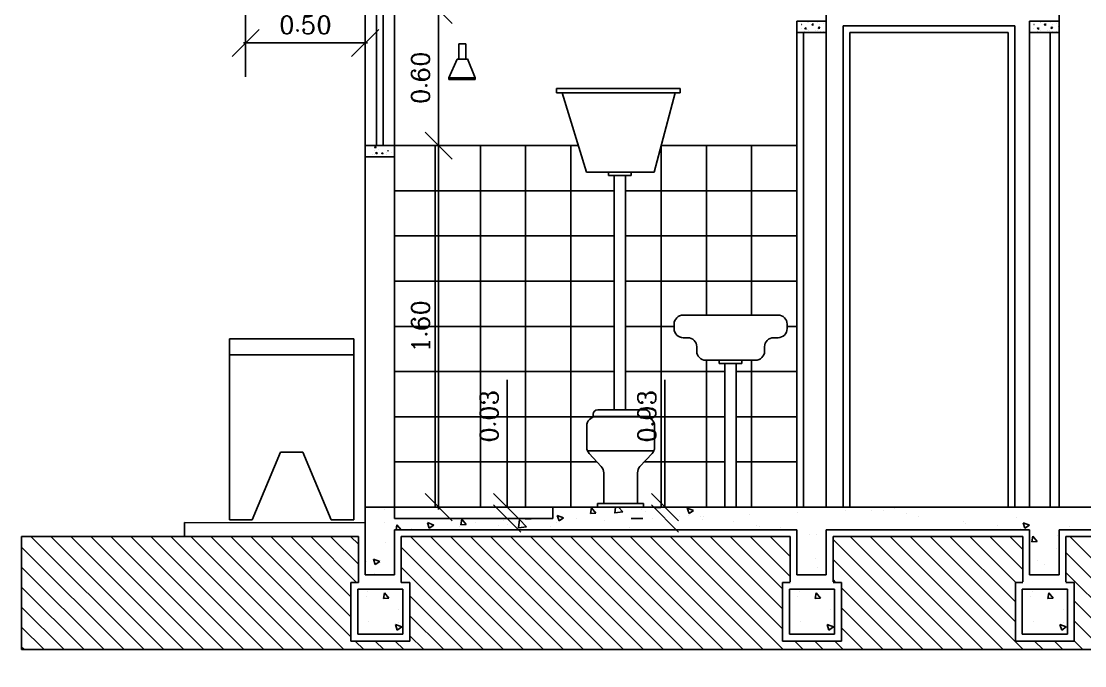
# Model space of a CAD drawing. Extents: x -49 to 264, y -41 to 22.
# Drawn here: x 15.648 to 20.353, y 14.774 to 17.626 of the extents above; entities that cross this region are included whole.
import ezdxf

# ---------------------------------------------------------------- set-up
doc = ezdxf.new("R2010")
doc.units = 0
doc.header["$LTSCALE"] = 20
doc.layers.get('0').update_dxf_attribs({"linetype": 'CONTINUOUS'})
doc.layers.get('DEFPOINTS').update_dxf_attribs({"linetype": 'CONTINUOUS'})
for name, color, linetype in [('AZULEJO', 30, 'CONTINUOUS'), ('CALC', 30, 'CONTINUOUS'), ('CHUVEIRO', 5, 'CONTINUOUS'), ('CONCRETO', 5, 'CONTINUOUS'), ('COTA', 244, 'CONTINUOUS'), ('COTAS', 244, 'CONTINUOUS'), ('EQUIPAMENTOS', 1, 'CONTINUOUS'), ('JANELA', 1, 'CONTINUOUS'), ('LAVATÓRIO', 1, 'CONTINUOUS'), ('PAREDE', 7, 'CONTINUOUS'), ('PISO', 30, 'CONTINUOUS'), ('PORTA', 1, 'CONTINUOUS'), ('TANQUE', 1, 'CONTINUOUS'), ('TELHA', 30, 'CONTINUOUS'), ('VASO', 1, 'CONTINUOUS'), ('VISTAL', 30, 'CONTINUOUS')]:
    doc.layers.add(name, color=color, linetype=linetype)
doc.styles.add('ROMANC', font='ROMANC.SHX')
doc.dimstyles.get("Standard").update_dxf_attribs({"dimtxt": 0.08, "dimasz": 0.12, "dimexe": 0.15, "dimexo": 0.0625, "dimgap": 0.04, "dimtad": 1, "dimzin": 0, "dimtxsty": 'ROMANC', "dimblk1": 'OBLIQUE', "dimblk2": 'OBLIQUE', "dimsah": 1, "dimcen": 0.09, "dimdle": 0.01, "dimclrd": 30, "dimclre": 30, "dimclrt": 244, "dimazin": 3, "dimtfac": 1, "dimtdec": 3, "dimtofl": 0, "dimtmove": 0, "dimatfit": 3, "dimtolj": 1, "dimtzin": 0})

# ---------------------------------------------------------------- blocks, each defined once
blk = doc.blocks.new('*X85')
at = {"color": 0, "linetype": 'CONTINUOUS'}
for p, q in [((260.0176, -42.7018), (260.0176, -42.7018)), ((260.3261, -42.7022), (260.3261, -42.7022)), ((260.3714, -42.7139), (260.3714, -42.7139)), ((260.4239, -42.7127), (260.4239, -42.7127)), ((260.5397, -42.7112), (260.5397, -42.7112)), ((260.7532, -42.7202), (260.7532, -42.7202)), ((261.2131, -42.7132), (261.2411, -42.7025)), ((261.2131, -42.7132), (261.233, -42.7267)), ((261.233, -42.7269), (261.2411, -42.7027)), ((261.3584, -42.6993), (261.3593, -42.6982)), ((261.3584, -42.6993), (261.3823, -42.7014)), ((261.3823, -42.7016), (261.3816, -42.6982)), ((261.4007, -42.7002), (261.4007, -42.7002)), ((261.4262, -42.719), (261.4262, -42.719)), ((261.444, -42.7065), (261.444, -42.7065)), ((261.5258, -42.7183), (261.5451, -42.6982)), ((261.5258, -42.7183), (261.5613, -42.7238)), ((261.5613, -42.724), (261.5583, -42.6982)), ((261.6453, -42.7244), (261.6646, -42.7014)), ((261.6692, -42.7267), (261.6645, -42.7016)), ((262.5821, -42.7107), (262.5821, -42.7107)), ((259.7273, -42.7782), (259.7553, -42.7674)), ((259.7472, -42.7918), (259.7553, -42.7676)), ((259.7843, -42.7419), (259.7843, -42.7419)), ((260.0186, -42.7604), (260.0186, -42.7604)), ((260.2185, -42.7409), (260.2185, -42.7409)), ((260.2713, -42.7271), (260.2713, -42.7271)), ((260.9667, -42.7292), (260.9667, -42.7292)), ((261.0342, -42.7621), (261.0342, -42.7621)), ((261.1674, -42.7403), (261.1674, -42.7403)), ((261.1745, -42.7521), (261.1745, -42.7521)), ((261.1802, -42.7383), (261.1802, -42.7383)), ((261.2363, -42.7365), (261.2363, -42.7365)), ((261.2747, -42.7389), (261.2747, -42.7389)), ((261.3938, -42.7473), (261.3938, -42.7473)), ((261.6073, -42.7563), (261.6073, -42.7563)), ((261.6453, -42.7244), (261.6692, -42.7265)), ((261.7298, -42.748), (261.7298, -42.748)), ((261.788, -42.7453), (261.816, -42.7345)), ((261.788, -42.7453), (261.8079, -42.7587)), ((261.8078, -42.7589), (261.8159, -42.7347)), ((261.8208, -42.7653), (261.8208, -42.7653)), ((261.9322, -42.7495), (261.9333, -42.7482)), ((261.9322, -42.7495), (261.9561, -42.7516)), ((261.9527, -42.7845), (261.9838, -42.7521)), ((261.9561, -42.7518), (261.9554, -42.7482)), ((261.9882, -42.7902), (261.9838, -42.7522)), ((262.0543, -42.7559), (262.0543, -42.7559)), ((262.1779, -42.7639), (262.1779, -42.7639)), ((262.2191, -42.7746), (262.2384, -42.7516)), ((262.243, -42.7769), (262.2384, -42.7518)), ((262.3628, -42.7773), (262.3908, -42.7666)), ((262.3827, -42.7909), (262.3908, -42.7668)), ((262.5824, -42.7679), (262.5824, -42.7679)), ((259.551, -42.7819), (259.551, -42.7819)), ((259.7273, -42.7782), (259.7472, -42.7916)), ((259.767, -42.7935), (259.767, -42.7935)), ((259.8087, -42.7965), (259.8087, -42.7965)), ((259.8672, -42.7803), (259.8672, -42.7803)), ((260.0108, -42.7709), (260.0108, -42.7709)), ((260.8288, -42.7903), (260.8288, -42.7903)), ((260.9219, -42.7854), (260.9219, -42.7854)), ((260.9342, -42.7803), (260.9342, -42.7803)), ((261.4965, -42.7881), (261.4965, -42.7881)), ((261.8466, -42.7859), (261.8466, -42.7859)), ((261.9527, -42.7845), (261.9882, -42.7901)), ((262.0344, -42.7744), (262.0344, -42.7744)), ((262.0778, -42.7771), (262.0778, -42.7771)), ((262.2191, -42.7746), (262.243, -42.7767)), ((262.2479, -42.7834), (262.2479, -42.7834)), ((262.3628, -42.7773), (262.3827, -42.7907)), ((262.4614, -42.7924), (262.4614, -42.7924)), ((262.5073, -42.7982), (262.5253, -42.7767)), ((262.5292, -42.7982), (262.5253, -42.7769)), ((262.6646, -42.8053), (262.6646, -42.8053)), ((259.6034, -42.8247), (259.6034, -42.8247)), ((259.6925, -42.8496), (259.7118, -42.8266)), ((259.6925, -42.8496), (259.7164, -42.8517)), ((259.7163, -42.8519), (259.7117, -42.8268)), ((260.6703, -42.8185), (260.6703, -42.8185)), ((260.7009, -42.8204), (260.7009, -42.8204)), ((262.577, -42.8553), (262.577, -42.8553)), ((259.6076, -42.8795), (259.6076, -42.8795)), ((259.6618, -42.9513), (259.6618, -42.9513)), ((259.692, -42.9332), (259.692, -42.9332)), ((260.6753, -42.9246), (260.6753, -42.9246)), ((262.6016, -42.9384), (262.6296, -42.9276)), ((262.6016, -42.9384), (262.6215, -42.9518)), ((262.6214, -42.952), (262.6296, -42.9278)), ((262.6598, -42.9385), (262.6598, -42.9385)), ((259.5985, -42.9578), (259.5985, -42.9578)), ((260.6652, -42.9631), (260.6652, -42.9631)), ((262.6232, -42.9931), (262.6232, -42.9931))]:
    blk.add_line(p, q, dxfattribs=at)
blk = doc.blocks.new('*X95')
at = {"color": 0, "linetype": 'CONTINUOUS'}
for p, q in [((259.0483, -43.3282), (259.5483, -42.8282)), ((259.7554, -43.3282), (260.2554, -42.8282)), ((259.7561, -42.974), (259.9019, -42.8282)), ((259.7561, -42.8856), (259.8135, -42.8282)), ((259.7877, -43.0308), (259.9902, -42.8282)), ((259.7892, -43.1177), (260.0786, -42.8282)), ((259.7892, -43.2061), (260.167, -42.8282)), ((259.8438, -43.3282), (260.3438, -42.8282)), ((259.9322, -43.3282), (260.4322, -42.8282)), ((260.0206, -43.3282), (260.5206, -42.8282)), ((260.109, -43.3282), (260.5961, -42.8411)), ((260.7861, -42.9162), (260.8741, -42.8282)), ((260.7861, -43.0046), (260.9625, -42.8282)), ((260.8161, -43.3282), (261.3161, -42.8282)), ((260.8192, -43.06), (261.0509, -42.8282)), ((260.8192, -43.1484), (261.1393, -42.8282)), ((260.8192, -43.2368), (261.2277, -42.8282)), ((260.9045, -43.3282), (261.4045, -42.8282)), ((260.9929, -43.3282), (261.4929, -42.8282)), ((261.0812, -43.3282), (261.5812, -42.8282)), ((261.1696, -43.3282), (261.6696, -42.8282)), ((261.258, -43.3282), (261.758, -42.8282)), ((261.3464, -43.3282), (261.8464, -42.8282)), ((261.4348, -43.3282), (261.9348, -42.8282)), ((261.5232, -43.3282), (262.0232, -42.8282)), ((261.6116, -43.3282), (262.1116, -42.8282)), ((261.7, -43.3282), (262.2, -42.8282)), ((261.7883, -43.3282), (262.2883, -42.8282)), ((261.8767, -43.3282), (262.3767, -42.8282)), ((261.9651, -43.3282), (262.4651, -42.8282)), ((262.6961, -42.8624), (262.7303, -42.8282)), ((262.6961, -42.9508), (262.8187, -42.8282)), ((262.7045, -43.0308), (262.9071, -42.8282)), ((262.7292, -43.0945), (262.9955, -42.8282)), ((262.7292, -43.1829), (263.0838, -42.8282)), ((262.7292, -43.2713), (263.1722, -42.8282)), ((262.7606, -43.3282), (263.2606, -42.8282)), ((262.849, -43.3282), (263.349, -42.8282)), ((262.9374, -43.3282), (263.4374, -42.8282)), ((263.0258, -43.3282), (263.5258, -42.8282)), ((263.1142, -43.3282), (263.6142, -42.8282)), ((263.2026, -43.3282), (263.7026, -42.8282)), ((263.2909, -43.3282), (263.7909, -42.8282)), ((263.3793, -43.3282), (263.8793, -42.8282)), ((263.4677, -43.3282), (263.9677, -42.8282)), ((263.5561, -43.3282), (264.0561, -42.8282)), ((263.6445, -43.3282), (264.1445, -42.8282)), ((259.1367, -43.3282), (259.5661, -42.8988)), ((262.0535, -43.3282), (262.5061, -42.8756)), ((263.7329, -43.3282), (264.1861, -42.875)), ((260.1974, -43.3282), (260.5961, -42.9294)), ((259.2251, -43.3282), (259.5661, -42.9872)), ((262.1419, -43.3282), (262.5061, -42.964)), ((263.8213, -43.3282), (264.1861, -42.9634)), ((260.5832, -43.0308), (260.5961, -43.0178)), ((260.2857, -43.3282), (260.5592, -43.0548)), ((262.2303, -43.3282), (262.4692, -43.0894)), ((263.9097, -43.3282), (264.1861, -43.0518)), ((259.3135, -43.3282), (259.5292, -43.1125)), ((260.3741, -43.3282), (260.5592, -43.1432)), ((263.9981, -43.3282), (264.1861, -43.1401)), ((262.3187, -43.3282), (262.4692, -43.1778)), ((259.4019, -43.3282), (259.5292, -43.2009)), ((260.4625, -43.3282), (260.5592, -43.2316)), ((264.0864, -43.3282), (264.1861, -43.2285)), ((262.4071, -43.3282), (262.4692, -43.2661)), ((259.4902, -43.3282), (259.5292, -43.2893)), ((259.5786, -43.3282), (259.6161, -43.2908)), ((259.667, -43.3282), (259.7045, -43.2908)), ((260.5509, -43.3282), (260.5884, -43.2908)), ((260.6393, -43.3282), (260.6767, -43.2908)), ((260.7277, -43.3282), (260.7651, -43.2908)), ((262.4955, -43.3282), (262.5329, -43.2908)), ((262.5838, -43.3282), (262.6213, -43.2908)), ((262.6722, -43.3282), (262.7097, -43.2908)), ((264.1748, -43.3282), (264.1861, -43.3169))]:
    blk.add_line(p, q, dxfattribs=at)
blk = doc.blocks.new('*X94')
at = {"color": 0, "linetype": 'CONTINUOUS'}
for p, q in [((262.5615, -43.1006), (262.5808, -43.0776)), ((262.5854, -43.1029), (262.5808, -43.0778)), ((262.6549, -43.0716), (262.6549, -43.0716)), ((262.6617, -43.0944), (262.6617, -43.0944)), ((262.5615, -43.1006), (262.5854, -43.1027)), ((262.518, -43.1509), (262.518, -43.1509)), ((262.5043, -43.2284), (262.5323, -43.2177)), ((262.5043, -43.2284), (262.5242, -43.2418)), ((262.5175, -43.2091), (262.5175, -43.2091)), ((262.5241, -43.242), (262.5322, -43.2179)), ((262.65, -43.2048), (262.65, -43.2048))]:
    blk.add_line(p, q, dxfattribs=at)
blk = doc.blocks.new('_OBLIQUE')
at = {"color": 0, "linetype": 'BYBLOCK'}
blk.add_line((-0.5, -0.5), (0.5, 0.5), dxfattribs=at)
blk = doc.blocks.new('*D275')
at = {"color": 30, "linetype": 'BYBLOCK'}
for p, q in [((11.7914, 13.0844), (12.4595, 13.0844)), ((12.3095, 13.0944), (12.3095, 10.9244)), ((11.7914, 10.9344), (12.4595, 10.9344)), ((-46.1743, 10.7419), (-46.1743, 9.2333)), ((-40.1743, 10.7419), (-40.1743, 9.2333)), ((-46.1843, 9.3833), (-40.1643, 9.3833))]:
    blk.add_line(p, q, dxfattribs=at)
at = {"layer": 'DEFPOINTS', "color": 0, "linetype": 'BYBLOCK'}
for p in [(22.4846, 17.9057), (22.6402, 17.9057), (6.4237, 15.5444), (8.1037, 15.5444), (8.1037, 15.5444), (22.6402, 15.4757), (11.4914, 13.0844), (11.4914, 10.9344), (12.3095, 10.9344), (-46.1743, 10.8044), (-40.1743, 10.8044), (-40.1743, 9.3833)]:
    blk.add_point(p, dxfattribs=at)
at = {"color": 30, "linetype": 'BYBLOCK', "xscale": 0.12, "yscale": 0.12, "zscale": 0.12}
for p, rotation in [((12.3095, 13.0844), 90), ((12.3095, 10.9344), 270), ((-46.1743, 9.3833), 180)]:
    blk.add_blockref('_OBLIQUE', p, dxfattribs=dict(at, rotation=rotation))
blk.add_blockref('_OBLIQUE', (-40.1743, 9.3833), dxfattribs=at)
at = {"color": 244, "linetype": 'BYBLOCK', "char_height": 0.08, "attachment_point": 5, "rotation": 90, "style": 'ROMANC'}
for s, insert in [('\\A1;2.43', (22.4046, 16.6907)), ('\\A1;2.15', (12.2295, 12.0094))]:
    blk.add_mtext(s, dxfattribs=dict(at, insert=insert))
at = {"color": 244, "linetype": 'BYBLOCK', "char_height": 0.08, "attachment_point": 5, "style": 'ROMANC'}
for s, insert in [('\\A1;1.68', (7.2637, 15.6244)), ('\\A1;6.00', (-43.1743, 9.4633))]:
    blk.add_mtext(s, dxfattribs=dict(at, insert=insert))
blk = doc.blocks.new('*D274')
at = {"color": 30, "linetype": 'BYBLOCK'}
for p, q in [((17.7978, 15.4757), (17.7978, 16.0396)), ((17.6996, 15.4757), (17.6478, 15.4757)), ((11.7914, 15.4144), (12.4303, 15.4144)), ((12.2803, 15.4244), (12.2803, 13.2044)), ((17.6996, 15.4257), (17.6478, 15.4257)), ((17.7978, 15.4257), (17.7978, 15.4257)), ((11.7914, 13.2144), (12.4303, 13.2144)), ((-40.1743, 10.7419), (-40.1743, 9.5133)), ((-40.3143, 9.6633), (-40.1743, 9.6633)), ((-40.2393, 9.6633), (-40.1643, 9.4133)), ((-40.1643, 9.4133), (-39.8405, 9.4133))]:
    blk.add_line(p, q, dxfattribs=at)
at = {"layer": 'DEFPOINTS', "color": 0, "linetype": 'BYBLOCK'}
for p in [(17.7978, 15.4757), (17.9996, 15.4757), (11.4914, 15.4144), (17.9996, 15.4257), (11.4914, 13.2144), (12.2803, 13.2144), (-40.3043, 10.9344), (-40.1743, 10.8044), (-40.1743, 9.6633)]:
    blk.add_point(p, dxfattribs=at)
at = {"color": 30, "linetype": 'BYBLOCK', "xscale": 0.12, "yscale": 0.12, "zscale": 0.12}
for p, rotation in [((17.7978, 15.4757), 270), ((17.7978, 15.4257), 90), ((12.2803, 15.4144), 90), ((12.2803, 13.2144), 270), ((-40.3043, 9.6633), 180)]:
    blk.add_blockref('_OBLIQUE', p, dxfattribs=dict(at, rotation=rotation))
blk.add_blockref('_OBLIQUE', (-40.1743, 9.6633), dxfattribs=at)
at = {"color": 244, "linetype": 'BYBLOCK', "char_height": 0.08, "attachment_point": 5, "rotation": 90, "style": 'ROMANC'}
for s, insert in [('\\A1;{0.03}', (17.7178, 15.8777)), ('\\A1;2.20', (12.2003, 14.3144))]:
    blk.add_mtext(s, dxfattribs=dict(at, insert=insert))
at = {"color": 244, "linetype": 'BYBLOCK', "insert": (-40.1243, 9.3333), "char_height": 0.08, "attachment_point": 4, "style": 'ROMANC'}
blk.add_mtext('\\A1;0.13', dxfattribs=at)
blk = doc.blocks.new('*D340')
at = {"color": 30, "linetype": 'BYBLOCK'}
for p, q in [((17.4947, 17.0857), (17.4947, 15.4657)), ((17.4056, 17.0757), (17.6447, 17.0757)), ((17.2256, 15.4757), (17.6447, 15.4757))]:
    blk.add_line(p, q, dxfattribs=at)
at = {"layer": 'DEFPOINTS', "color": 0, "linetype": 'BYBLOCK'}
for p in [(17.3431, 17.0757), (17.1631, 15.4757), (17.4947, 15.4757)]:
    blk.add_point(p, dxfattribs=at)
at = {"color": 30, "linetype": 'BYBLOCK', "xscale": 0.12, "yscale": 0.12, "zscale": 0.12}
for p, rotation in [((17.4947, 17.0757), 90), ((17.4947, 15.4757), 270)]:
    blk.add_blockref('_OBLIQUE', p, dxfattribs=dict(at, rotation=rotation))
at = {"color": 244, "linetype": 'BYBLOCK', "insert": (17.4147, 16.2757), "char_height": 0.08, "attachment_point": 5, "rotation": 90, "style": 'ROMANC'}
blk.add_mtext('\\A1;1.60', dxfattribs=at)
blk = doc.blocks.new('*D341')
at = {"color": 30, "linetype": 'BYBLOCK'}
for p, q in [((17.2256, 17.6757), (17.6447, 17.6757)), ((17.4947, 17.0657), (17.4947, 17.6857)), ((17.4322, 17.0757), (17.3447, 17.0757))]:
    blk.add_line(p, q, dxfattribs=at)
at = {"layer": 'DEFPOINTS', "color": 0, "linetype": 'BYBLOCK'}
for p in [(17.1631, 17.6757), (17.4947, 17.6757), (17.4947, 17.0757)]:
    blk.add_point(p, dxfattribs=at)
at = {"color": 30, "linetype": 'BYBLOCK', "xscale": 0.12, "yscale": 0.12, "zscale": 0.12}
for p, rotation in [((17.4947, 17.6757), 90), ((17.4947, 17.0757), 270)]:
    blk.add_blockref('_OBLIQUE', p, dxfattribs=dict(at, rotation=rotation))
at = {"color": 244, "linetype": 'BYBLOCK', "insert": (17.4147, 17.3757), "char_height": 0.08, "attachment_point": 5, "rotation": 90, "style": 'ROMANC'}
blk.add_mtext('\\A1;0.60', dxfattribs=at)
blk = doc.blocks.new('*D343')
at = {"color": 30, "linetype": 'BYBLOCK'}
for p, q in [((16.6409, 17.8758), (16.6409, 17.3799)), ((17.1696, 17.6132), (17.1696, 17.3799)), ((16.6309, 17.5299), (17.1796, 17.5299))]:
    blk.add_line(p, q, dxfattribs=at)
at = {"layer": 'DEFPOINTS', "color": 0, "linetype": 'BYBLOCK'}
for p in [(16.6409, 17.9383), (17.1696, 17.6757), (17.1696, 17.5299)]:
    blk.add_point(p, dxfattribs=at)
at = {"color": 30, "linetype": 'BYBLOCK', "xscale": 0.12, "yscale": 0.12, "zscale": 0.12, "rotation": 180}
blk.add_blockref('_OBLIQUE', (16.6409, 17.5299), dxfattribs=at)
at = {"color": 30, "linetype": 'BYBLOCK', "xscale": 0.12, "yscale": 0.12, "zscale": 0.12}
blk.add_blockref('_OBLIQUE', (17.1696, 17.5299), dxfattribs=at)
at = {"color": 244, "linetype": 'BYBLOCK', "insert": (16.9053, 17.6099), "char_height": 0.08, "attachment_point": 5, "style": 'ROMANC'}
blk.add_mtext('\\A1;{0.50}', dxfattribs=at)
blk = doc.blocks.new('*D276')
at = {"color": 30, "linetype": 'BYBLOCK'}
for p, q in [((22.3402, 17.9057), (22.3653, 17.9057)), ((22.5153, 17.9157), (22.5153, 15.4657)), ((22.3402, 15.4757), (22.3653, 15.4757)), ((12.4627, 10.9344), (12.4627, 11.3782)), ((11.7914, 10.9344), (12.6127, 10.9344)), ((12.4627, 10.7944), (12.4627, 10.9344)), ((11.9214, 10.8044), (12.6127, 10.8044))]:
    blk.add_line(p, q, dxfattribs=at)
at = {"layer": 'DEFPOINTS', "color": 0, "linetype": 'BYBLOCK'}
for p in [(22.6402, 17.9057), (22.5153, 15.4757), (22.6402, 15.4757), (11.4914, 10.9344), (12.4627, 10.9344), (11.6214, 10.8044)]:
    blk.add_point(p, dxfattribs=at)
at = {"color": 30, "linetype": 'BYBLOCK', "xscale": 0.12, "yscale": 0.12, "zscale": 0.12}
for p, rotation in [((22.5153, 17.9057), 90), ((22.5153, 15.4757), 270), ((12.4627, 10.9344), 90), ((12.4627, 10.8044), 270)]:
    blk.add_blockref('_OBLIQUE', p, dxfattribs=dict(at, rotation=rotation))
at = {"color": 244, "linetype": 'BYBLOCK', "char_height": 0.08, "attachment_point": 5, "rotation": 90, "style": 'ROMANC'}
for s, insert in [('\\A1;2.43', (22.4353, 16.6907)), ('\\A1;0.13', (12.3827, 11.2163))]:
    blk.add_mtext(s, dxfattribs=dict(at, insert=insert))
blk = doc.blocks.new('*D284')
at = {"color": 30, "linetype": 'BYBLOCK'}
for p, q in [((4.1357, 18.8044), (4.1357, 19.2482)), ((5.3214, 18.8044), (3.9857, 18.8044)), ((4.1357, 18.6644), (4.1357, 18.8044)), ((5.4514, 18.6744), (3.9857, 18.6744)), ((30.195, 9.5731), (32.185, 9.5731)), ((30.205, 9.5379), (30.205, 9.4231)), ((32.175, 9.5379), (32.175, 9.4231))]:
    blk.add_line(p, q, dxfattribs=at)
at = {"layer": 'DEFPOINTS', "color": 0, "linetype": 'BYBLOCK'}
for p in [(4.1357, 18.8044), (5.6214, 18.8044), (5.7514, 18.6744), (30.205, 9.8379), (32.175, 9.8379), (32.175, 9.5731)]:
    blk.add_point(p, dxfattribs=at)
at = {"color": 30, "linetype": 'BYBLOCK', "xscale": 0.12, "yscale": 0.12, "zscale": 0.12}
for p, rotation in [((4.1357, 18.8044), 90), ((4.1357, 18.6744), 270), ((30.205, 9.5731), 180)]:
    blk.add_blockref('_OBLIQUE', p, dxfattribs=dict(at, rotation=rotation))
blk.add_blockref('_OBLIQUE', (32.175, 9.5731), dxfattribs=at)
at = {"color": 244, "linetype": 'BYBLOCK', "insert": (4.0557, 19.0863), "char_height": 0.08, "attachment_point": 5, "rotation": 90, "style": 'ROMANC'}
blk.add_mtext('\\A1;0.13', dxfattribs=at)
at = {"color": 244, "linetype": 'BYBLOCK', "insert": (31.19, 9.6531), "char_height": 0.08, "attachment_point": 5, "style": 'ROMANC'}
blk.add_mtext('\\A1;1.97', dxfattribs=at)
blk = doc.blocks.new('*D285')
at = {"color": 30, "linetype": 'BYBLOCK'}
for p, q in [((5.4514, 16.7744), (3.9857, 16.7744)), ((4.1357, 16.7844), (4.1357, 16.6444)), ((5.4514, 16.6444), (3.9857, 16.6444)), ((4.1357, 16.6444), (4.1357, 16.2005)), ((34.5022, 9.8379), (34.4553, 9.8379)), ((34.6053, 8.3979), (34.6053, 9.8479)), ((32.265, 9.5685), (34.255, 9.5685)), ((32.275, 9.5379), (32.275, 9.4185)), ((34.245, 9.5379), (34.245, 9.4185)), ((34.3609, 8.4079), (34.4553, 8.4079)), ((256.8586, -40.1982), (257.1335, -40.1982)), ((257.0835, -40.1982), (257.0835, -40.2358)), ((257.0835, -40.5982), (257.0835, -40.5606))]:
    blk.add_line(p, q, dxfattribs=at)
at = {"layer": 'DEFPOINTS', "color": 0, "linetype": 'BYBLOCK'}
for p in [(5.7514, 16.7744), (4.1357, 16.6444), (5.7514, 16.6444), (32.275, 9.8379), (34.245, 9.8379), (34.6053, 9.8379), (34.8022, 9.8379), (34.245, 9.5685), (34.6609, 8.4079), (256.7961, -40.1982), (257.0835, -40.1982), (256.7961, -40.5982)]:
    blk.add_point(p, dxfattribs=at)
at = {"color": 30, "linetype": 'BYBLOCK'}
for p, xscale, yscale, zscale, rotation in [((4.1357, 16.7744), 0.12, 0.12, 0.12, 90), ((4.1357, 16.6444), 0.12, 0.12, 0.12, 270), ((34.6053, 9.8379), 0.12, 0.12, 0.12, 90), ((32.275, 9.5685), 0.12, 0.12, 0.12, 180), ((34.6053, 8.4079), 0.12, 0.12, 0.12, 270), ((257.0835, -40.1982), 0.05, 0.05, 0.05, 90), ((257.0835, -40.5982), 0.05, 0.05, 0.05, 270)]:
    blk.add_blockref('_OBLIQUE', p, dxfattribs=dict(at, xscale=xscale, yscale=yscale, zscale=zscale, rotation=rotation))
at = {"color": 30, "linetype": 'BYBLOCK', "xscale": 0.12, "yscale": 0.12, "zscale": 0.12}
blk.add_blockref('_OBLIQUE', (34.245, 9.5685), dxfattribs=at)
at = {"color": 244, "linetype": 'BYBLOCK', "attachment_point": 5, "rotation": 90, "style": 'ROMANC'}
for s, insert, char_height in [('\\A1;0.13', (4.0557, 16.3625), 0.08), ('\\A1;{1.53}', (34.5253, 9.1229), 0.08), ('\\A1;0.40', (257.0835, -40.3982), 0.1)]:
    blk.add_mtext(s, dxfattribs=dict(at, insert=insert, char_height=char_height))
at = {"color": 244, "linetype": 'BYBLOCK', "insert": (33.26, 9.6485), "char_height": 0.08, "attachment_point": 5, "style": 'ROMANC'}
blk.add_mtext('\\A1;1.97', dxfattribs=at)
blk = doc.blocks.new('*D286')
at = {"color": 30, "linetype": 'BYBLOCK'}
for p, q in [((5.4514, 15.5444), (3.9879, 15.5444)), ((4.1379, 15.5544), (4.1379, 15.4144)), ((5.4514, 15.4144), (3.9879, 15.4144)), ((4.1379, 15.4144), (4.1379, 14.9705)), ((30.1071, 11.4748), (30.1071, 11.2933)), ((30.0571, 11.3933), (30.6571, 11.3933)), ((30.6071, 11.4239), (30.6071, 11.2933)), ((34.335, 9.5589), (36.3307, 9.5589)), ((34.345, 9.5379), (34.345, 9.4089)), ((36.3207, 9.5379), (36.3207, 9.4089)), ((263.1948, -40.2981), (263.1948, -40.5684)), ((262.6661, -40.5107), (262.6661, -40.5684)), ((262.6661, -40.5184), (262.7205, -40.5184)), ((263.1948, -40.5184), (263.1405, -40.5184))]:
    blk.add_line(p, q, dxfattribs=at)
at = {"layer": 'DEFPOINTS', "color": 0, "linetype": 'BYBLOCK'}
for p in [(5.7514, 15.5444), (4.1379, 15.4144), (5.7514, 15.4144), (30.1071, 12.8748), (30.6071, 12.8239), (30.6071, 11.3933), (34.345, 9.8379), (36.3207, 9.8379), (36.3207, 9.5589), (263.1948, -40.2356), (262.6661, -40.4482), (263.1948, -40.5184)]:
    blk.add_point(p, dxfattribs=at)
at = {"color": 30, "linetype": 'BYBLOCK'}
for p, xscale, yscale, zscale, rotation in [((4.1379, 15.5444), 0.12, 0.12, 0.12, 90), ((4.1379, 15.4144), 0.12, 0.12, 0.12, 270), ((30.1071, 11.3933), 0.1, 0.1, 0.1, 180), ((34.345, 9.5589), 0.12, 0.12, 0.12, 180), ((262.6661, -40.5184), 0.05, 0.05, 0.05, 180)]:
    blk.add_blockref('_OBLIQUE', p, dxfattribs=dict(at, xscale=xscale, yscale=yscale, zscale=zscale, rotation=rotation))
for p, xscale, yscale, zscale in [((30.6071, 11.3933), 0.1, 0.1, 0.1), ((36.3207, 9.5589), 0.12, 0.12, 0.12), ((263.1948, -40.5184), 0.05, 0.05, 0.05)]:
    blk.add_blockref('_OBLIQUE', p, dxfattribs=dict(at, xscale=xscale, yscale=yscale, zscale=zscale))
at = {"color": 244, "linetype": 'BYBLOCK', "insert": (4.0579, 15.1325), "char_height": 0.08, "attachment_point": 5, "rotation": 90, "style": 'ROMANC'}
blk.add_mtext('\\A1;0.13', dxfattribs=at)
at = {"color": 244, "linetype": 'BYBLOCK', "attachment_point": 5, "style": 'ROMANC'}
for s, insert, char_height in [('\\A1;0.50', (30.3571, 11.4733), 0.08), ('\\A1;1.98', (35.3329, 9.6389), 0.08), ('\\A1;{0.500}', (262.9305, -40.5184), 0.1)]:
    blk.add_mtext(s, dxfattribs=dict(at, insert=insert, char_height=char_height))

msp = doc.modelspace()

# ---------------------------------------------------------------- linework, layer by layer
at = {"color": 30, "linetype": 'CONTINUOUS'}
for p, q in [((19.091, 17.6229), (19.091, 17.6229)), ((19.1011, 17.6115), (19.0997, 17.6132)), ((19.1011, 17.6115), (19.0997, 17.6114)), ((19.1279, 17.6209), (19.1279, 17.6209)), ((19.1297, 17.6191), (19.1297, 17.6191)), ((19.1539, 17.6111), (19.1469, 17.6138)), ((19.149, 17.6076), (19.147, 17.6136)), ((19.1539, 17.6111), (19.149, 17.6078)), ((19.1729, 17.6211), (19.1729, 17.6211)), ((19.1759, 17.5941), (19.177, 17.6004)), ((19.1818, 17.5949), (19.177, 17.6006)), ((19.1784, 17.6019), (19.1784, 17.6019)), ((19.1802, 17.6127), (19.1802, 17.6127)), ((19.1813, 17.6232), (19.1813, 17.6232)), ((19.1979, 17.6178), (19.1979, 17.6178)), ((20.1194, 17.623), (20.1194, 17.623)), ((20.1296, 17.6115), (20.1281, 17.6132)), ((20.1296, 17.6115), (20.1281, 17.6114)), ((20.1563, 17.621), (20.1563, 17.621)), ((20.1582, 17.6192), (20.1582, 17.6192)), ((20.1824, 17.6112), (20.1754, 17.6139)), ((20.1775, 17.6076), (20.1754, 17.6137)), ((20.1824, 17.6112), (20.1774, 17.6078)), ((20.2013, 17.6212), (20.2013, 17.6212)), ((20.2044, 17.5942), (20.2055, 17.6004)), ((20.2103, 17.5949), (20.2055, 17.6006)), ((20.2068, 17.6019), (20.2068, 17.6019)), ((20.2087, 17.6128), (20.2087, 17.6128)), ((20.2097, 17.6232), (20.2097, 17.6232)), ((20.2263, 17.6179), (20.2263, 17.6179)), ((19.0981, 17.595), (19.0981, 17.595)), ((19.1225, 17.5938), (19.1155, 17.5965)), ((19.1155, 17.5813), (19.1155, 17.5813)), ((19.1176, 17.5902), (19.1156, 17.5963)), ((19.1225, 17.5938), (19.1175, 17.5904)), ((19.1253, 17.591), (19.1253, 17.591)), ((19.1309, 17.5858), (19.1309, 17.5858)), ((19.1613, 17.5866), (19.1613, 17.5866)), ((19.1688, 17.5835), (19.1688, 17.5835)), ((19.1818, 17.5949), (19.1759, 17.5943)), ((19.1814, 17.5794), (19.1814, 17.5794)), ((19.1836, 17.5809), (19.1836, 17.5809)), ((19.1992, 17.5817), (19.1992, 17.5817)), ((20.1266, 17.595), (20.1266, 17.595)), ((20.1439, 17.5813), (20.1439, 17.5813)), ((20.151, 17.5938), (20.144, 17.5965)), ((20.146, 17.5903), (20.144, 17.5963)), ((20.151, 17.5938), (20.146, 17.5905)), ((20.1538, 17.591), (20.1538, 17.591)), ((20.1594, 17.5859), (20.1594, 17.5859)), ((20.1897, 17.5867), (20.1897, 17.5867)), ((20.1973, 17.5836), (20.1973, 17.5836)), ((20.2103, 17.5949), (20.2043, 17.5944)), ((20.2099, 17.5795), (20.2099, 17.5795)), ((20.2121, 17.581), (20.2121, 17.581)), ((20.2276, 17.5817), (20.2276, 17.5817)), ((17.2029, 17.0349), (17.2029, 17.0349)), ((17.2105, 17.0345), (17.2105, 17.0345)), ((17.2113, 17.0527), (17.2113, 17.0527)), ((17.2185, 17.0666), (17.2125, 17.0661)), ((17.2126, 17.0659), (17.2137, 17.0722)), ((17.2185, 17.0666), (17.2137, 17.0724)), ((17.2237, 17.0425), (17.2167, 17.0452)), ((17.2188, 17.039), (17.2167, 17.045)), ((17.2237, 17.0425), (17.2187, 17.0392)), ((17.2268, 17.0569), (17.2268, 17.0569)), ((17.2494, 17.0409), (17.2434, 17.0404)), ((17.2435, 17.0402), (17.2441, 17.0438)), ((17.2447, 17.0402), (17.2435, 17.0438)), ((17.2495, 17.0438), (17.2446, 17.0404)), ((17.2494, 17.0409), (17.247, 17.0438)), ((17.2626, 17.0457), (17.2626, 17.0457)), ((17.2639, 17.0367), (17.2639, 17.0367)), ((17.2693, 17.0507), (17.2696, 17.0534)), ((17.2723, 17.0507), (17.2696, 17.0535)), ((17.2852, 17.0468), (17.2852, 17.0468))]:
    msp.add_line(p, q, dxfattribs=at)
at = {"color": 0, "linetype": 'CONTINUOUS'}
for p, q in [((19.2076, 17.6029), (19.2076, 17.6029)), ((20.2361, 17.6029), (20.2361, 17.6029))]:
    msp.add_line(p, q, dxfattribs=at)
at = {"layer": 'AZULEJO', "linetype": 'CONTINUOUS'}
for p, q in [((18.1129, 17.0757), (17.2996, 17.0757)), ((19.0796, 17.0757), (18.4796, 17.0757)), ((18.271, 16.8757), (17.2996, 16.8757)), ((19.0796, 16.8757), (18.321, 16.8757)), ((18.271, 16.6757), (17.2996, 16.6757)), ((19.0796, 16.6757), (18.321, 16.6757)), ((18.271, 16.4757), (17.2996, 16.4757)), ((19.0796, 16.4757), (18.321, 16.4757)), ((18.271, 16.2757), (17.2996, 16.2757)), ((18.5366, 16.2757), (18.321, 16.2757)), ((19.0796, 16.2757), (19.0366, 16.2757)), ((18.271, 16.0757), (17.2996, 16.0757)), ((18.7616, 16.0757), (18.321, 16.0757)), ((19.0796, 16.0757), (18.8116, 16.0757)), ((18.7616, 15.8757), (17.2996, 15.8757)), ((18.2396, 15.8768), (18.2396, 15.8757)), ((18.3896, 15.8768), (18.3896, 15.8757)), ((19.0796, 15.8757), (18.8116, 15.8757)), ((18.1952, 15.6757), (17.2996, 15.6757)), ((18.7616, 15.6757), (18.4046, 15.6757)), ((19.0796, 15.6757), (18.8116, 15.6757)), ((17.9996, 15.4757), (17.2996, 15.4757))]:
    msp.add_line(p, q, dxfattribs=at)
at = {"layer": 'CALC', "linetype": 'CONTINUOUS'}
for q in [(17.1696, 15.4066), (16.37, 15.3486)]:
    msp.add_line((16.37, 15.4077), q, dxfattribs=at)
at = {"layer": 'CHUVEIRO', "color": 1, "linetype": 'CONTINUOUS'}
for p, q in [((17.5847, 17.4576), (17.5847, 17.5257)), ((17.5847, 17.5257), (17.6145, 17.5257)), ((17.6145, 17.4576), (17.6145, 17.5257)), ((17.5761, 17.4576), (17.5405, 17.3752)), ((17.5761, 17.4576), (17.6229, 17.4576)), ((17.6562, 17.3752), (17.6222, 17.4592)), ((17.5405, 17.3752), (17.6562, 17.3752)), ((17.5405, 17.3752), (17.5405, 17.3688)), ((17.5405, 17.3688), (17.6562, 17.3688)), ((17.6562, 17.3752), (17.6562, 17.3688))]:
    msp.add_line(p, q, dxfattribs=at)
at = {"layer": 'CONCRETO', "linetype": 'CONTINUOUS'}
for p, q in [((19.2096, 17.6257), (19.0796, 17.6257)), ((19.0796, 17.6257), (19.0796, 17.5757)), ((19.2096, 17.6257), (19.2096, 17.5757)), ((20.1096, 17.6257), (20.1096, 17.5757)), ((20.2396, 17.6257), (20.1096, 17.6257)), ((20.2396, 17.6257), (20.2396, 17.5757)), ((19.2096, 17.5757), (19.0796, 17.5757)), ((20.2396, 17.5757), (20.1096, 17.5757)), ((17.2996, 17.0757), (17.1696, 17.0757)), ((17.2996, 17.0257), (17.1696, 17.0257)), ((17.1696, 15.4757), (17.1696, 15.1757)), ((17.2996, 15.4757), (17.1696, 15.4757)), ((17.2996, 15.4757), (17.2996, 15.4257)), ((23.1696, 15.4757), (17.9996, 15.4757)), ((17.9996, 15.4757), (17.9996, 15.4257)), ((17.9996, 15.4257), (17.2996, 15.4257)), ((19.0796, 15.3757), (17.2996, 15.3757)), ((17.2996, 15.3757), (17.2996, 15.1757)), ((17.2996, 15.3757), (17.2996, 15.1757)), ((19.0796, 15.3757), (19.0796, 15.1757)), ((20.1096, 15.3757), (19.2096, 15.3757)), ((19.2096, 15.3757), (19.2096, 15.1757)), ((20.1096, 15.3757), (20.1096, 15.1757)), ((23.0396, 15.3757), (20.2396, 15.3757)), ((20.2396, 15.3757), (20.2396, 15.1757)), ((17.2996, 15.1757), (17.1696, 15.1757)), ((19.2096, 15.1757), (19.0796, 15.1757)), ((20.2396, 15.1757), (20.1096, 15.1757)), ((17.1366, 15.1132), (17.1366, 14.9132)), ((17.3366, 15.1132), (17.1366, 15.1132)), ((17.3366, 14.9132), (17.3366, 15.1132)), ((19.0466, 15.1132), (19.0466, 14.9132)), ((19.2466, 15.1132), (19.0466, 15.1132)), ((19.2466, 14.9132), (19.2466, 15.1132)), ((20.0766, 15.1132), (20.0766, 14.9132)), ((20.2766, 15.1132), (20.0766, 15.1132)), ((20.2766, 14.9132), (20.2766, 15.1132)), ((17.1366, 14.9132), (17.3366, 14.9132)), ((19.0466, 14.9132), (19.2466, 14.9132)), ((20.0766, 14.9132), (20.2766, 14.9132))]:
    msp.add_line(p, q, dxfattribs=at)
at = {"layer": 'CONCRETO', "color": 5, "linetype": 'CONTINUOUS'}
for p, q in [((17.1696, 17.0757), (17.1696, 17.0257)), ((17.2996, 17.0757), (17.2996, 17.0257))]:
    msp.add_line(p, q, dxfattribs=at)
at = {"layer": 'CONCRETO', "color": 1, "linetype": 'CONTINUOUS'}
for p, q in [((15.6496, 15.3457), (15.6496, 14.8457)), ((17.1396, 15.3457), (17.1396, 15.1432)), ((19.0496, 15.3457), (17.3296, 15.3457)), ((17.3296, 15.3457), (17.3296, 15.1432)), ((19.0496, 15.3457), (19.0496, 15.1457)), ((20.0796, 15.3457), (19.2396, 15.3457)), ((19.2396, 15.3457), (19.2396, 15.1457)), ((20.0796, 15.3457), (20.0796, 15.1457)), ((23.0096, 15.3457), (20.2696, 15.3457)), ((20.2696, 15.3457), (20.2696, 15.1457)), ((17.1066, 15.1432), (17.1066, 14.8832)), ((17.1396, 15.1432), (17.1066, 15.1432)), ((17.3666, 15.1432), (17.3296, 15.1432)), ((17.3666, 14.8832), (17.3666, 15.1432)), ((19.0166, 15.1432), (19.0166, 14.8832)), ((19.0496, 15.1432), (19.0166, 15.1432)), ((19.2766, 15.1432), (19.2396, 15.1432)), ((19.2766, 14.8832), (19.2766, 15.1432)), ((20.0466, 15.1432), (20.0466, 14.8832)), ((20.0796, 15.1432), (20.0466, 15.1432)), ((20.3066, 15.1432), (20.2696, 15.1432)), ((20.3066, 14.8832), (20.3066, 15.1432)), ((17.1066, 14.8832), (17.3666, 14.8832)), ((19.0166, 14.8832), (19.2766, 14.8832)), ((20.0466, 14.8832), (20.3066, 14.8832)), ((24.6696, 14.8457), (15.6496, 14.8457))]:
    msp.add_line(p, q, dxfattribs=at)
at = {"layer": 'EQUIPAMENTOS', "linetype": 'CONTINUOUS'}
for p, q in [((18.5639, 17.3288), (18.0157, 17.3288)), ((18.0157, 17.3288), (18.0157, 17.3288)), ((18.0157, 17.3288), (18.0157, 17.3088)), ((18.5639, 17.3088), (18.5639, 17.3288)), ((18.5639, 17.3088), (18.0157, 17.3088)), ((18.1486, 16.9586), (18.0417, 17.3088)), ((18.4486, 16.9586), (18.5414, 17.3088)), ((18.4486, 16.9586), (18.1486, 16.9586))]:
    msp.add_line(p, q, dxfattribs=at)
at = {"layer": 'JANELA', "color": 1, "linetype": 'CONTINUOUS'}
for p, q in [((17.1696, 17.6757), (17.1696, 17.0757)), ((17.2196, 17.6757), (17.2196, 17.0757)), ((17.2496, 17.6757), (17.2496, 17.0757)), ((17.2996, 17.6757), (17.2996, 17.0757))]:
    msp.add_line(p, q, dxfattribs=at)
at = {"layer": 'LAVATÓRIO', "color": 30}
for p, q in [((18.246, 16.9438), (18.246, 16.9583)), ((18.346, 16.9438), (18.246, 16.9438)), ((18.346, 16.9438), (18.346, 16.9583)), ((18.7366, 16.1112), (18.7366, 16.1257)), ((18.8366, 16.1112), (18.7366, 16.1112)), ((18.8366, 16.1112), (18.8366, 16.1257))]:
    msp.add_line(p, q, dxfattribs=at)
at = {"layer": 'LAVATÓRIO', "color": 1}
for p, q in [((18.5366, 16.2857), (18.5366, 16.2657)), ((18.9966, 16.3257), (18.5766, 16.3257)), ((19.0366, 16.2657), (19.0366, 16.2857)), ((18.5766, 16.2257), (18.5966, 16.2257)), ((18.6366, 16.1857), (18.6366, 16.1657)), ((18.9366, 16.1657), (18.9366, 16.1857)), ((18.9766, 16.2257), (18.9966, 16.2257)), ((18.6766, 16.1257), (18.7366, 16.1257)), ((18.8366, 16.1257), (18.8966, 16.1257))]:
    msp.add_line(p, q, dxfattribs=at)
for centre, start, end in [((18.5766, 16.2857), 90, 180), ((18.9966, 16.2857), 0, 90), ((18.5766, 16.2657), 180, 270), ((18.9966, 16.2657), 270, 0), ((18.5966, 16.1857), 0, 90), ((18.9766, 16.1857), 90, 180), ((18.6766, 16.1657), 180, 270), ((18.8966, 16.1657), 270, 0)]:
    msp.add_arc(centre, 0.04, start, end, dxfattribs=at)
at = {"layer": 'PAREDE', "linetype": 'CONTINUOUS'}
for p, q in [((19.2096, 17.8757), (19.2096, 17.6257)), ((20.2396, 17.8757), (20.2396, 17.6257)), ((17.1696, 17.0257), (17.1696, 15.4757)), ((17.2996, 17.0257), (17.2996, 15.4757))]:
    msp.add_line(p, q, dxfattribs=at)
at = {"layer": 'PORTA', "color": 30, "linetype": 'CONTINUOUS'}
for p, q in [((19.284, 17.6057), (19.284, 15.4757)), ((20.044, 17.6057), (19.284, 17.6057)), ((20.044, 17.6057), (20.044, 15.4757)), ((19.314, 17.5757), (19.314, 15.4757)), ((20.014, 17.5757), (19.314, 17.5757)), ((20.014, 17.5757), (20.014, 15.4757)), ((17.4796, 17.0757), (17.4796, 15.4757)), ((17.6796, 17.0757), (17.6796, 15.4757)), ((17.8796, 17.0757), (17.8796, 15.4757)), ((18.0796, 17.0757), (18.0796, 15.4757)), ((18.4796, 17.0757), (18.4796, 15.4757)), ((18.6796, 17.0757), (18.6796, 16.3257)), ((18.8796, 17.0757), (18.8796, 16.3257)), ((18.6796, 16.1257), (18.6796, 15.4757)), ((18.8796, 16.1257), (18.8796, 15.4757))]:
    msp.add_line(p, q, dxfattribs=at)
at = {"layer": 'PORTA', "color": 1, "linetype": 'CONTINUOUS'}
for p, q in [((19.0796, 17.5757), (19.0796, 15.4757)), ((19.1096, 17.5757), (19.1096, 15.4757)), ((19.2096, 17.5757), (19.2096, 15.4757)), ((20.1096, 17.5757), (20.1096, 15.4757)), ((20.1996, 17.5757), (20.1996, 15.4757)), ((20.2396, 17.5757), (20.2396, 15.4757)), ((18.346, 16.9583), (18.246, 16.9583)), ((18.271, 16.9438), (18.271, 15.9068)), ((18.321, 16.9438), (18.321, 15.9068)), ((18.8366, 16.1257), (18.7366, 16.1257)), ((18.7616, 16.1112), (18.7616, 15.4757)), ((18.8116, 16.1112), (18.8116, 15.4757))]:
    msp.add_line(p, q, dxfattribs=at)
at = {"layer": 'TANQUE', "color": 1, "linetype": 'CONTINUOUS'}
for p, q in [((16.5696, 15.4199), (16.5696, 16.2199)), ((17.1196, 16.2199), (16.5696, 16.2199)), ((17.1196, 16.2199), (17.1196, 15.4199)), ((17.1196, 16.1499), (16.5696, 16.1499)), ((16.6696, 15.4199), (16.7946, 15.7199)), ((16.8946, 15.7199), (16.7946, 15.7199)), ((17.0196, 15.4199), (16.8946, 15.7199)), ((16.6696, 15.4199), (16.5696, 15.4199)), ((17.1196, 15.4199), (17.0196, 15.4199))]:
    msp.add_line(p, q, dxfattribs=at)
at = {"layer": 'TELHA', "color": 1, "linetype": 'CONTINUOUS'}
msp.add_line((17.1396, 15.3457), (15.6496, 15.3457), dxfattribs=at)
at = {"layer": 'VASO', "color": 1, "linetype": 'CONTINUOUS'}
for p, q in [((18.4085, 15.9068), (18.1985, 15.9068)), ((18.1785, 15.8868), (18.1785, 15.8768)), ((18.1785, 15.8768), (18.4285, 15.8768)), ((18.4099, 15.8757), (18.1899, 15.8757)), ((18.258, 15.8768), (18.258, 15.8757)), ((18.408, 15.8768), (18.408, 15.8757)), ((18.4285, 15.8768), (18.4285, 15.8868)), ((18.1499, 15.8357), (18.1499, 15.7404)), ((18.4499, 15.7404), (18.4499, 15.8357)), ((18.4467, 15.7247), (18.1531, 15.7247)), ((18.1531, 15.7247), (18.1605, 15.7132)), ((18.1605, 15.7132), (18.2143, 15.6551)), ((18.3855, 15.6551), (18.4393, 15.7132)), ((18.2249, 15.4921), (18.2249, 15.628)), ((18.3749, 15.4921), (18.3749, 15.628)), ((18.1974, 15.4921), (18.1974, 15.4757)), ((18.4018, 15.4921), (18.4018, 15.4757))]:
    msp.add_line(p, q, dxfattribs=at)
at = {"layer": 'VASO', "color": 30, "linetype": 'CONTINUOUS'}
for p in [(18.1974, 15.4921), (18.3399, 15.4921)]:
    msp.add_line(p, (18.4018, 15.4921), dxfattribs=at)
at = {"layer": 'VASO', "color": 1, "linetype": 'CONTINUOUS'}
for centre, radius, start, end in [((18.1985, 15.8868), 0.02, 90, 180), ((18.4085, 15.8868), 0.02, 0, 90), ((18.1899, 15.8357), 0.04, 90, 180), ((18.4099, 15.8357), 0.04, 0, 90), ((18.1899, 15.7404), 0.04, 180, 203.0412), ((18.4099, 15.7404), 0.04, 317.2499, 0), ((18.1849, 15.628), 0.04, 0, 42.7501), ((18.4149, 15.628), 0.04, 137.2499, 180), ((18.4002, 15.6415), 0.02, 137.2499, 137.2499)]:
    msp.add_arc(centre, radius, start, end, dxfattribs=at)

# ---------------------------------------------------------------- block references
at = {"color": 30, "linetype": 'BYBLOCK', "xscale": 0.12, "yscale": 0.12, "zscale": 0.12, "rotation": 270}
msp.add_blockref('_OBLIQUE', (17.4947, 17.6757), dxfattribs=at)
at = {"layer": 'CONCRETO', "color": 30, "linetype": 'CONTINUOUS', "xscale": -1}
for name, p in [('*X85', (279.8357, 58.174)), ('*X94', (279.8357, 58.174)), ('*X94', (281.7457, 58.174)), ('*X94', (282.7757, 58.174))]:
    msp.add_blockref(name, p, dxfattribs=at)
at = {"layer": 'PISO', "linetype": 'CONTINUOUS', "xscale": -1}
msp.add_blockref('*X95', (279.8357, 58.174), dxfattribs=at)

# ---------------------------------------------------------------- dimensions: what is measured, and where the dimension line sits
at = {"layer": 'COTA', "linetype": 'CONTINUOUS'}
dim = msp.add_linear_dim(base=(-40.1743, 9.3833), p1=(-46.1743, 10.8044), p2=(-40.1743, 10.8044), dimstyle='STANDARD', dxfattribs=at)
dim.commit()
dim.dimension.update_dxf_attribs({"geometry": '*D275', "text_midpoint": (-43.1743, 9.4633)})
dim = msp.add_linear_dim(base=(-40.1743, 9.6633), p1=(-40.3043, 10.9344), p2=(-40.1743, 10.8044), dimstyle='STANDARD', override={"dimse1": 1}, dxfattribs=at)
dim.commit()
dim.dimension.update_dxf_attribs({"geometry": '*D274', "text_midpoint": (-40.1243, 9.3333)})
at = {"layer": 'COTAS', "color": 30, "linetype": 'CONTINUOUS'}
dim = msp.add_linear_dim(base=(15.9425, 11.2227), p1=(15.4425, 12.7042), p2=(15.9425, 12.6533), dimstyle='STANDARD', override={"dimasz": 0.1, "dimexe": 0.1, "dimexo": 1.4, "dimtad": 1, "dimdle": 0.05}, dxfattribs=at)
dim.commit()
dim.dimension.update_dxf_attribs({"geometry": '*D286', "text_midpoint": (15.6925, 11.3027), "insert": (-14.6646, -0.1706)})
at = {"layer": 'VISTAL', "color": 30, "linetype": 'CONTINUOUS'}
for base, p1, p2, picture, middle in [((18.0425, 12.6288), (16.0725, 12.8936), (18.0425, 12.8936), '*D284', (17.0575, 12.7088)), ((20.1125, 12.6241), (18.1425, 12.8936), (20.1125, 12.8936), '*D285', (19.1275, 12.7041)), ((22.1882, 12.6145), (20.2125, 12.8936), (22.1882, 12.8936), '*D286', (21.2003, 12.6945))]:
    dim = msp.add_linear_dim(base=base, p1=p1, p2=p2, dimstyle='STANDARD', override={"dimexo": 0.3}, dxfattribs=at)
    dim.commit()
    dim.dimension.update_dxf_attribs({"geometry": picture, "text_midpoint": middle, "insert": (-14.1326, 3.0556)})
dim = msp.add_linear_dim(base=(20.4727, 12.8936), p1=(20.5284, 11.4636), p2=(20.6696, 12.8936), angle=90, text='{1.53}', dimstyle='STANDARD', override={"dimexo": 0.3}, dxfattribs=at)
dim.commit()
dim.dimension.update_dxf_attribs({"geometry": '*D285', "text_midpoint": (20.3927, 12.1786), "insert": (-14.1326, 3.0556)})
for base, p1, p2, picture, middle, set_off in [((4.808, 18.8044), (6.4237, 18.6744), (6.2937, 18.8044), '*D284', (4.728, 19.0863), (0.6723, 0)), ((22.4891, 15.4757), (22.614, 17.9057), (22.614, 15.4757), '*D276', (22.4091, 16.6907), (-0.0261, 0)), ((13.1349, 10.9344), (12.2937, 10.8044), (12.1637, 10.9344), '*D276', (13.0549, 11.2163), (0.6723, 0)), ((12.9817, 10.9344), (12.1637, 13.0844), (12.1637, 10.9344), '*D275', (12.9017, 12.0094), (0.6723, 0)), ((4.808, 16.6444), (6.4237, 16.7744), (6.4237, 16.6444), '*D285', (4.728, 16.3625), (0.6723, 0)), ((12.9786, 13.2144), (12.1897, 15.4144), (12.1897, 13.2144), '*D274', (12.8986, 14.3144), (0.6983, 0)), ((4.8102, 15.4144), (6.4237, 15.5444), (6.4237, 15.4144), '*D286', (4.7302, 15.1325), (0.6723, 0))]:
    dim = msp.add_linear_dim(base=base, p1=p1, p2=p2, angle=90, dimstyle='STANDARD', override={"dimexo": 0.3}, dxfattribs=at)
    dim.commit()
    dim.dimension.update_dxf_attribs({"geometry": picture, "text_midpoint": middle, "insert": set_off})
dim = msp.add_linear_dim(base=(17.1696, 17.5299), p1=(16.6409, 17.9383), p2=(17.1696, 17.6757), text='{0.50}', dimstyle='STANDARD', override={"dimdec": 2}, dxfattribs=at)
dim.commit()
dim.dimension.update_dxf_attribs({"geometry": '*D343', "text_midpoint": (16.9053, 17.6099)})
dim = msp.add_linear_dim(base=(8.1037, 15.5444), p1=(6.4237, 15.5444), p2=(8.1037, 15.5444), dimstyle='STANDARD', override={"dimexo": 0.3, "dimse1": 1, "dimse2": 1, "dimsd1": 1, "dimsd2": 1}, dxfattribs=at)
dim.commit()
dim.dimension.update_dxf_attribs({"geometry": '*D275', "text_midpoint": (7.2637, 15.6244)})
for base, p1, p2, picture, middle in [((17.4947, 17.6757), (17.4947, 17.0757), (17.1631, 17.6757), '*D341', (17.4147, 17.3757)), ((17.4947, 15.4757), (17.3431, 17.0757), (17.1631, 15.4757), '*D340', (17.4147, 16.2757))]:
    dim = msp.add_linear_dim(base=base, p1=p1, p2=p2, angle=90, dimstyle='STANDARD', override={"dimdec": 2}, dxfattribs=at)
    dim.commit()
    dim.dimension.update_dxf_attribs({"geometry": picture, "text_midpoint": middle})
dim = msp.add_linear_dim(base=(17.7978, 15.4757), p1=(17.9996, 15.4257), p2=(17.9996, 15.4757), angle=90, text='{0.03}', dimstyle='STANDARD', override={"dimexo": 0.3}, dxfattribs=at)
dim.commit()
dim.dimension.update_dxf_attribs({"geometry": '*D274', "text_midpoint": (17.7178, 15.8777)})

doc.saveas('drawing.dxf')
